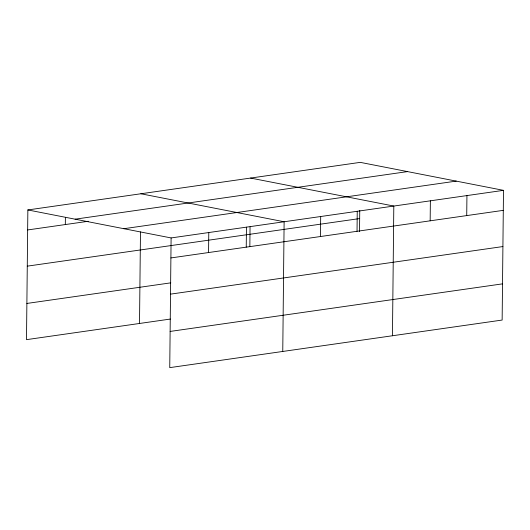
<?xml version="1.0" encoding="UTF-8"?>
<svg xmlns="http://www.w3.org/2000/svg" width="530" height="530" viewBox="0 0 530 530"><rect width="100%" height="100%" fill="white"/><g stroke="black" fill="none" stroke-linecap="round" stroke-linejoin="round"><path stroke-width="0.79" d="M27.858 209.946L171.104 237.937L169.746 367.634L502.142 320.054L503.5 190.349L360.254 162.365L27.858 209.946L26.5 339.65L170.388 319.053M65.322 224.554L65.395 217.36M139.516 323.472L140.476 231.875M208.568 252.545L208.78 232.544M246.238 247.152L246.45 227.151M249.849 246.43L250.054 226.867M282.762 351.456L284.12 221.759L140.874 193.768M320.471 236.526L320.683 216.525M357.034 231.292L357.246 211.291M359.525 231.544L359.751 210.344M392.452 335.755L393.81 206.051L250.564 178.067M430.161 220.825L430.373 200.817M466.725 215.591L466.937 195.583M75.127 219.181L407.524 171.601M27.646 229.947L88.252 221.275M123.834 228.702L456.231 181.114M171.104 237.937L503.5 190.349M27.268 266.153L359.665 218.565M170.898 257.938L503.288 210.357M26.878 303.445L170.766 282.848M170.514 294.137L502.91 246.556M170.123 331.435L502.519 283.855"/></g></svg>
